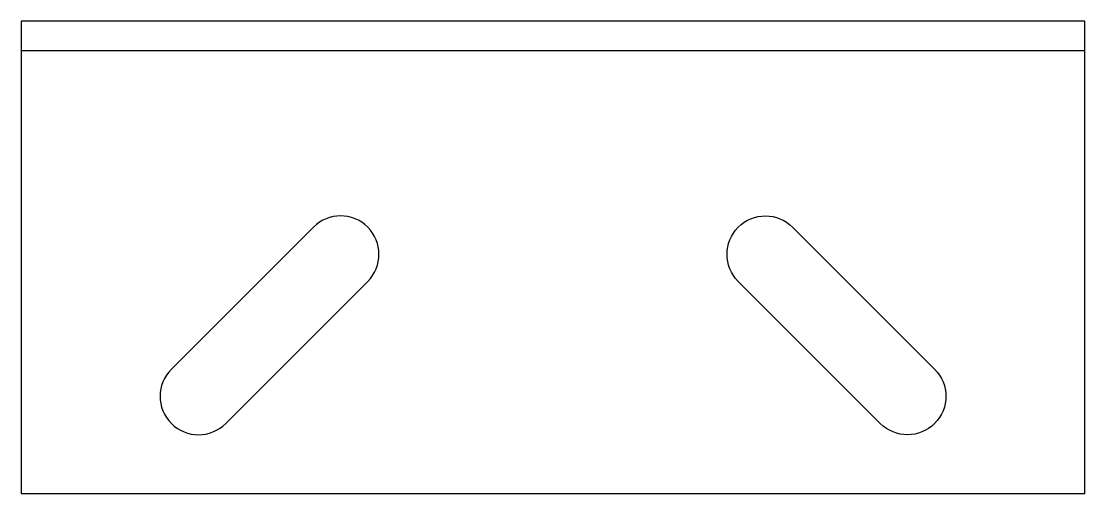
# Model space of a CAD drawing. Header units: millimetres. Extents: x 0 to 180, y 0 to 80.
import ezdxf

# ---------------------------------------------------------------- set-up
doc = ezdxf.new("R2010")
doc.units = ezdxf.units.MM
doc.set_wipeout_variables(frame=1)
doc.layers.add('KONSOL-TIRNAK grubu', color=242, linetype='Continuous')

# ---------------------------------------------------------------- blocks, each defined once
blk = doc.blocks.new('A$C1bcdb7fb')
blk.add_wipeout([(0, 80), (180, 80), (180, 0), (0, 0)]).dxf.layer = 'KONSOL-TIRNAK grubu'
at = {"layer": 'KONSOL-TIRNAK grubu'}
for p, q in [((180, 80), (0, 80)), ((0, 80), (0, 0)), ((180, 0), (180, 80)), ((180, 75), (0, 75))]:
    blk.add_line(p, q, dxfattribs=at)
at = {"layer": 'KONSOL-TIRNAK grubu', "linetype": 'ByBlock'}
blk.add_line((180, 0), (0, 0), dxfattribs=at)
for points in [[(34.6, 11.9), (58.64, 35.95, 1), (49.45, 45.14), (25.4, 21.1, 1)], [(145.4, 11.9), (121.36, 35.95, -1), (130.55, 45.14), (154.6, 21.1, -1)]]:
    blk.add_lwpolyline(points, format="xyb", close=True, dxfattribs=at)

msp = doc.modelspace()

# ---------------------------------------------------------------- block references
at = {"linetype": 'ByBlock'}
msp.add_blockref('A$C1bcdb7fb', (0, 0), dxfattribs=at)

doc.saveas('drawing.dxf')
